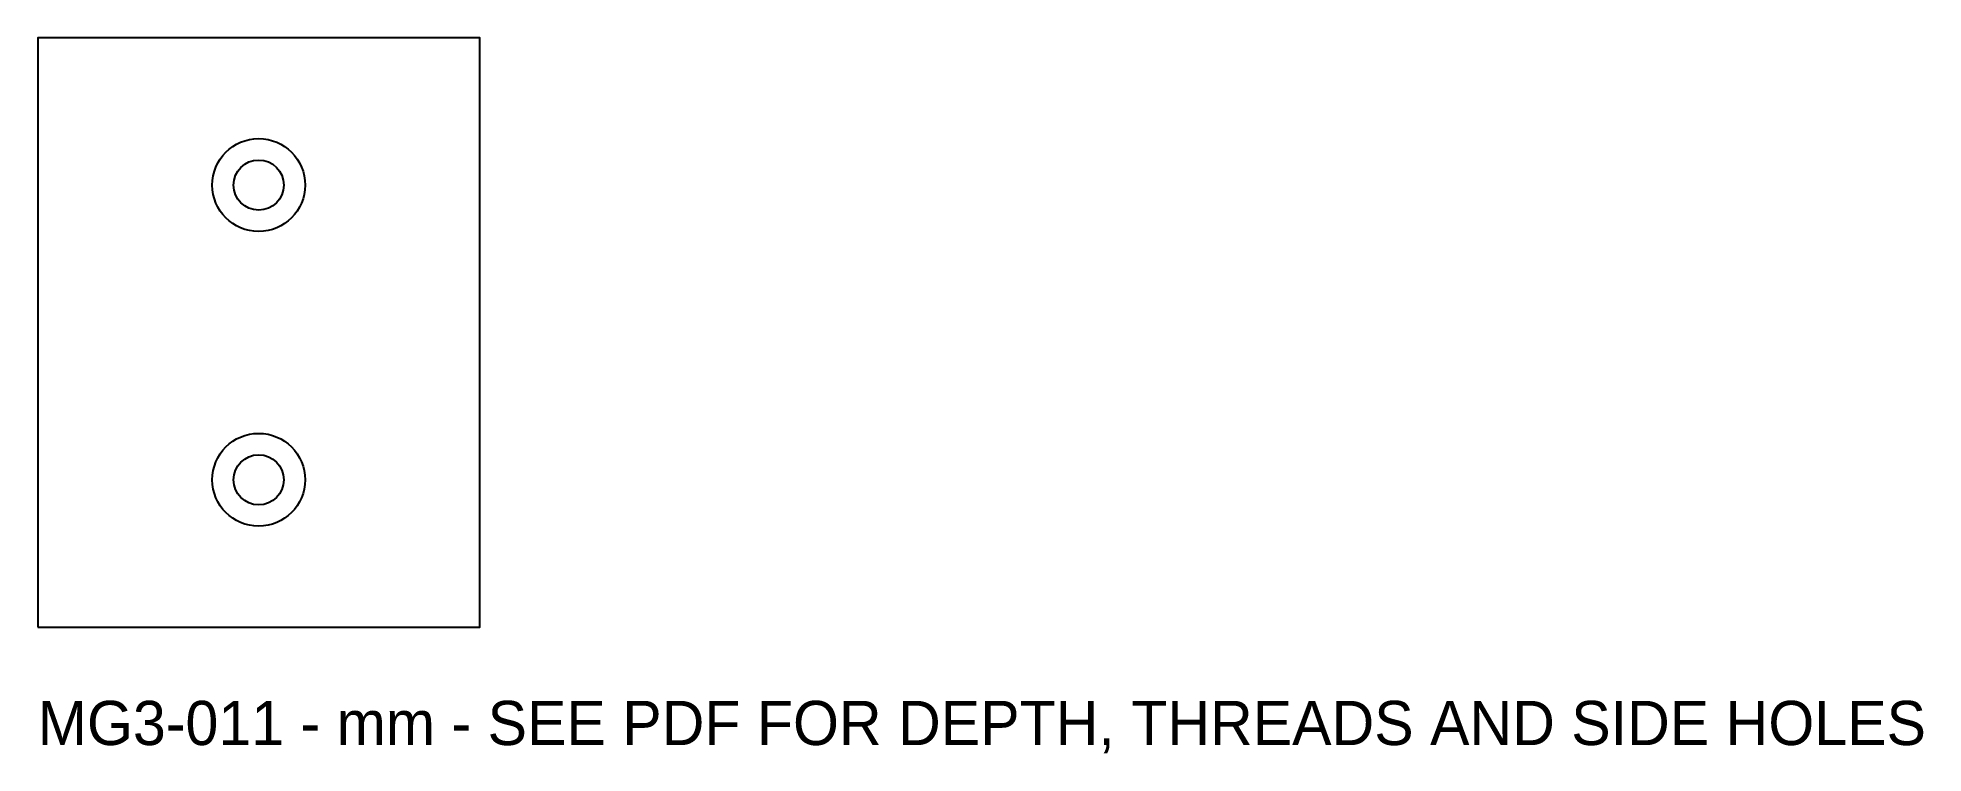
# Model space of a CAD drawing. Header units: millimetres. Extents: x 0 to 128, y -9 to 40.
import ezdxf

# ---------------------------------------------------------------- set-up
doc = ezdxf.new("R2010")
doc.units = ezdxf.units.MM
for name, color, linetype in [('NOTES', 2, 'Continuous'), ('OUTLINE', 7, 'Continuous'), ('REFERENCE_CSK', 5, 'Continuous'), ('THROUGH', 3, 'Continuous')]:
    doc.layers.add(name, color=color, linetype=linetype)

msp = doc.modelspace()

# ---------------------------------------------------------------- linework, layer by layer
at = {"layer": 'OUTLINE'}
msp.add_lwpolyline([(0, 0), (30, 0), (30, 40), (0, 40)], close=True, dxfattribs=at)
at = {"layer": 'REFERENCE_CSK'}
for centre in [(15, 30), (15, 10)]:
    msp.add_circle(centre, 3.15, dxfattribs=at)
at = {"layer": 'THROUGH'}
for centre in [(15, 30), (15, 10)]:
    msp.add_circle(centre, 1.7, dxfattribs=at)

# ---------------------------------------------------------------- texts
at = {"layer": 'NOTES'}
msp.add_text('MG3-011 - mm - SEE PDF FOR DEPTH, THREADS AND SIDE HOLES', height=3, dxfattribs=at).set_placement((0, -8))

doc.saveas('drawing.dxf')
